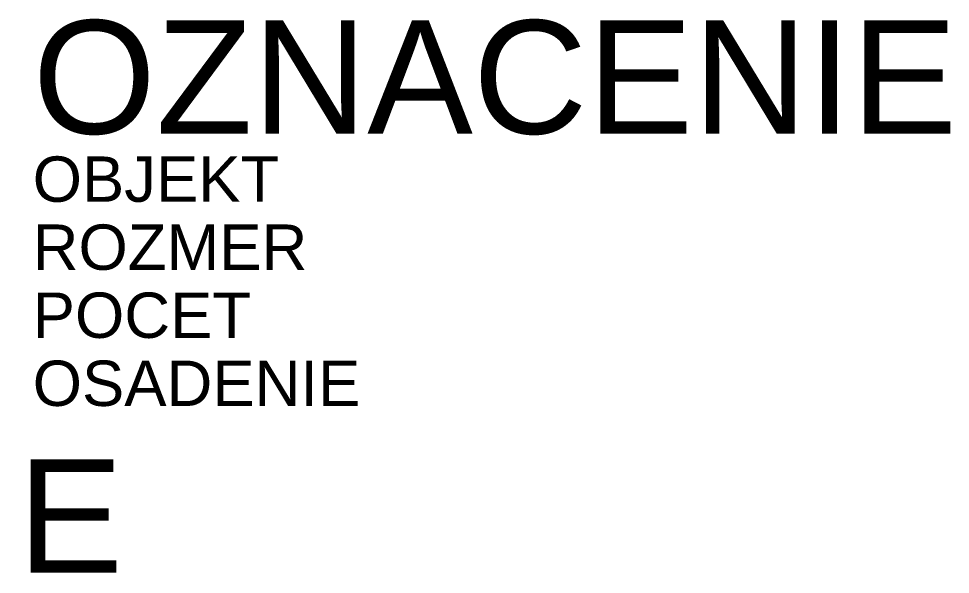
# Model space of a CAD drawing. Header units: metres. Extents: x -10.3 to 28.7, y -1.5 to 21.9.
# Drawn here: x 8.17 to 28.7, y -1.54 to 10.71 of the extents above; entities that cross this region are included whole.
import ezdxf
from ezdxf.enums import TextEntityAlignment as Align

# ---------------------------------------------------------------- set-up
doc = ezdxf.new("R2010")
doc.units = ezdxf.units.M
doc.layers.get('Defpoints').update_dxf_attribs({"color": 140, "lineweight": 5})
doc.styles.get("Standard").update_dxf_attribs({"font": 'arial.ttf'})

msp = doc.modelspace()

# ---------------------------------------------------------------- texts
msp.add_attdef('OZNACENIE', (8.482, 8.177), '391-LOOKSMER', height=2.5)
msp.add_attdef('STANICENIE', text='', height=2.5).set_placement((0, 1), align=Align.TOP_CENTER)
at = {"layer": 'Defpoints'}
for tag, p, s in [('OBJEKT', (8.482, 6.677), 'Jestvujúci'), ('ROZMER', (8.482, 5.177), '1600x1200'), ('POCET', (8.482, 3.677), ''), ('OSADENIE', (8.482, 2.177), '')]:
    msp.add_attdef(tag, p, s, height=1, dxfattribs=at)

doc.saveas('drawing.dxf')
